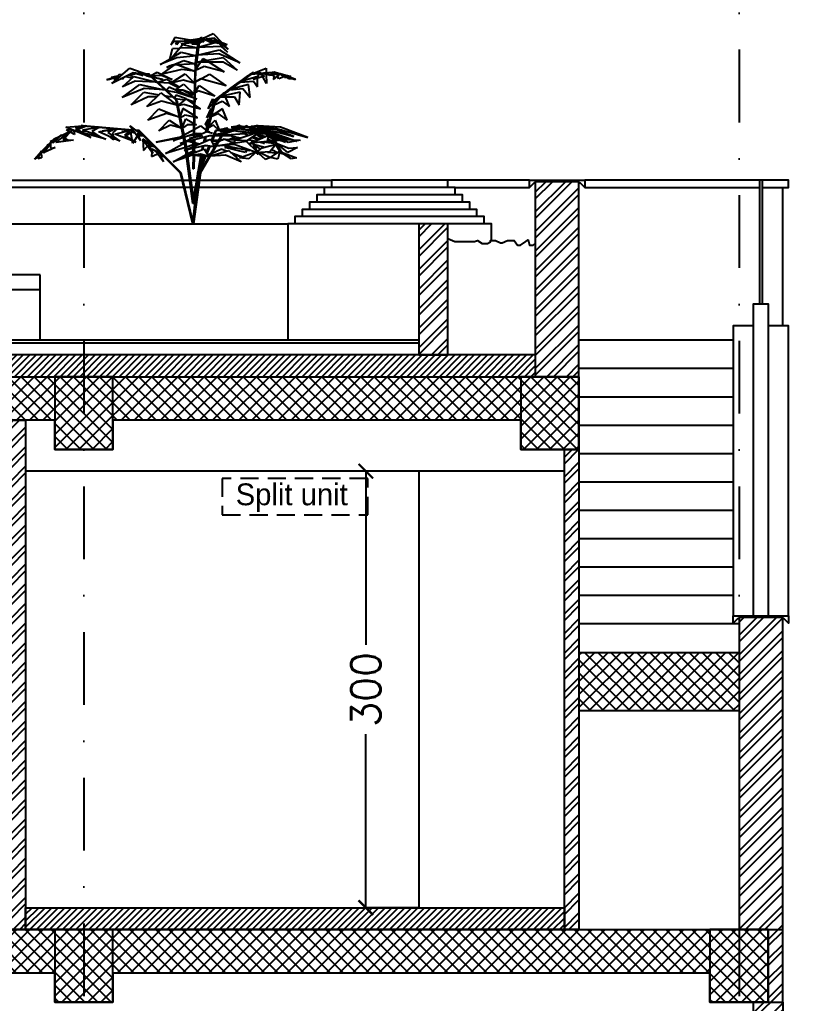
# Model space of a CAD drawing. Header units: millimetres. Extents: x 118878 to 201916, y 10986 to 20993.
# Drawn here: x 196522 to 197066, y 13277 to 13953 of the extents above; entities that cross this region are included whole.
import ezdxf

# ---------------------------------------------------------------- set-up
doc = ezdxf.new("R2010")
doc.units = ezdxf.units.MM
doc.header["$LTSCALE"] = 100
doc.linetypes.add('DASHDOT', pattern=[1, 0.5, -0.25, 0, -0.25])
doc.linetypes.add('HIDDEN2', pattern=[0.1875, 0.125, -0.0625])
for name, color, linetype in [('0-DARPUSH', 213, 'Continuous'), ('0-handrail', 135, 'Continuous'), ('0-hatch', 253, 'Continuous'), ('1', 1, 'Continuous'), ('2', 2, 'Continuous'), ('3', 3, 'Continuous'), ('4', 4, 'Continuous'), ('7', 7, 'Continuous'), ('AX', 1, 'Continuous'), ('furniture faz2', 181, 'Continuous'), ('HA', 1, 'Continuous'), ('TREE', 83, 'Continuous')]:
    doc.layers.add(name, color=color, linetype=linetype)
doc.styles.add('1', font='romans.shx')
doc.styles.add('SHEET', font='andlso.ttf')
doc.dimstyles.new('100', dxfattribs={"dimtxt": 20, "dimasz": 10, "dimexe": 0, "dimexo": 0, "dimgap": 5, "dimtad": 0, "dimdec": 0, "dimzin": 0, "dimdsep": 46, "dimtxsty": '1', "dimblk": 'ARCHTICK', "dimcen": 0, "dimclrd": 8, "dimclre": 8, "dimclrt": 2, "dimadec": 0, "dimazin": 0, "dimtfac": 1, "dimtdec": 0, "dimtofl": 0, "dimtmove": 2, "dimatfit": 3, "dimldrblk": 'ARCHTICK', "dimfxl": 1, "dimtolj": 1, "dimtzin": 0, "dimarcsym": 0})
pattern_1 = [(45, (-2102.5, -400), (-2.24506403, 2.24506403), [])]
pattern_2 = [(45, (-2102.5, -400), (-4.49012806, 4.49012806), []), (135, (-2102.5, -400), (-4.49012806, -4.49012806), [])]

# ---------------------------------------------------------------- blocks, each defined once
blk = doc.blocks.new('A$C30197449')
at = {"layer": 'TREE'}
for p, q in [((22.99, 46.34), (20.93, 44.2)), ((25.61, 45.16), (22.99, 46.34)), ((19.39, 42.59), (21.73, 44.43)), ((20.82, 44.09), (19.39, 42.59)), ((21.96, 44.34), (19.51, 41.81)), ((19.51, 41.81), (21.1, 43.2)), ((22.25, 44.75), (19.62, 43.63)), ((19.62, 43.63), (22.1, 44.58)), ((21.1, 43.2), (26.95, 42.94)), ((22.67, 44.34), (21.82, 44.05)), ((21.82, 44.05), (23.53, 44.14)), ((22.34, 44.23), (21.96, 44.34)), ((22.01, 44.66), (22.71, 45.2)), ((22.1, 44.58), (25.13, 44.94)), ((25.38, 45), (22.25, 44.75)), ((25.57, 45.05), (22.67, 44.34)), ((22.71, 45.2), (24.79, 44.96)), ((26.95, 42.94), (22.83, 44.1)), ((23.53, 44.14), (25.57, 45.05)), ((25.06, 44.92), (25.04, 44.93)), ((25.13, 44.94), (25.06, 44.92)), ((25.26, 44.9), (25.51, 44.87)), ((25.71, 45.41), (25.32, 44.32)), ((25.32, 44.32), (25.56, 44.32)), ((25.42, 44.97), (25.38, 45)), ((25.55, 44.99), (25.42, 44.97)), ((25.56, 45.02), (25.5, 45.01)), ((25.5, 45.01), (25.55, 44.99)), ((25.56, 44.32), (25.96, 45.41)), ((25.63, 44.54), (26.86, 43.78)), ((28.19, 43.75), (25.63, 44.54)), ((25.96, 45.41), (25.71, 45.41)), ((25.96, 45.39), (25.71, 45.39)), ((25.71, 45.39), (26.21, 44.95)), ((25.76, 44.84), (26.45, 44.76)), ((25.85, 45.06), (25.81, 45.03)), ((25.81, 45.03), (27.76, 44.22)), ((29.02, 44.36), (25.81, 45.03)), ((26.08, 45.06), (25.83, 45.04)), ((25.83, 45.02), (26.08, 45.06)), ((25.83, 45.04), (25.83, 45.02)), ((25.89, 45.04), (25.85, 45.06)), ((25.92, 45.04), (25.89, 45.04)), ((26.03, 44.98), (25.92, 45.04)), ((26.53, 44.88), (25.96, 45.39)), ((26.31, 44.77), (26.37, 44.32)), ((26.33, 45.1), (31.36, 44.29)), ((31.27, 44.42), (26.33, 45.1)), ((26.41, 44.05), (26.55, 43.06)), ((26.64, 44.24), (26.57, 44.7)), ((27.02, 44.52), (26.61, 44.45)), ((26.61, 44.45), (27.17, 44.46)), ((26.81, 42.99), (26.68, 43.88)), ((30.45, 43.66), (26.83, 42.88)), ((26.86, 43.78), (28.19, 43.75)), ((27.72, 44.63), (28.45, 44.75)), ((27.76, 44.22), (30.77, 43.79)), ((30.01, 44.5), (28.44, 44.48)), ((28.64, 44.78), (32.37, 45.39)), ((30.77, 43.79), (29.02, 44.36)), ((31.16, 42.77), (30.45, 43.66)), ((32.62, 44.54), (30.59, 44.51)), ((31.36, 44.29), (31.27, 44.42)), ((32.12, 44.17), (31.36, 44.29)), ((31.36, 44.29), (31.86, 43.61)), ((31.86, 43.61), (32.12, 44.17)), ((32.37, 45.39), (33.33, 43.63)), ((33.33, 43.63), (32.62, 44.54)), ((21.5, 42.42), (16.52, 39.19)), ((16.52, 39.19), (21.64, 41.43)), ((26.93, 41.09), (21.5, 42.42)), ((21.64, 41.43), (26.93, 41.09)), ((26.56, 42.95), (26.82, 41.13)), ((26.82, 42.94), (26.81, 42.99)), ((27.43, 38.56), (26.82, 42.94)), ((26.82, 41.13), (26.82, 41.09)), ((26.82, 41.09), (27.06, 39.43)), ((26.83, 42.88), (31.16, 42.77)), ((30.81, 41.82), (27.11, 40.9)), ((27.11, 40.9), (31.82, 40.46)), ((32.96, 40.56), (30.81, 41.82)), ((31.16, 42.77), (33.63, 39.73)), ((32.88, 42.73), (31.16, 42.77)), ((33.63, 39.73), (32.88, 42.73)), ((20.61, 40.52), (17.21, 37.43)), ((17.21, 37.43), (20.62, 39.42)), ((23.99, 39.39), (20.34, 37.02)), ((20.34, 37.02), (25.19, 38.36)), ((27.32, 39.38), (20.61, 40.52)), ((20.62, 39.42), (27.32, 39.38)), ((25.42, 40.32), (24.67, 39.84)), ((25.19, 38.36), (27.46, 37.32)), ((25.89, 39.63), (25.42, 40.32)), ((27.46, 37.32), (26.07, 39.38)), ((27.06, 39.43), (27.07, 39.37)), ((27.07, 39.37), (27.18, 38.56)), ((27.18, 38.55), (27.18, 38.56)), ((27.18, 38.56), (27.43, 38.56)), ((27.2, 37.71), (27.18, 38.55)), ((30.13, 39.82), (27.38, 39.01)), ((27.38, 39.01), (32.97, 38.63)), ((27.43, 38.57), (27.54, 34.48)), ((31.59, 38.72), (27.47, 37.19)), ((32.97, 38.63), (30.13, 39.82)), ((31.82, 40.46), (35.92, 38.81)), ((35.52, 36.43), (32.49, 38.65)), ((32.97, 38.63), (34.32, 38.06)), ((33.46, 38.6), (32.97, 38.63)), ((34.32, 38.06), (33.46, 38.6)), ((35.92, 38.81), (33.52, 40.22)), ((4.79, 35.98), (3, 35.28)), ((5.04, 36.11), (3.6, 35.35)), ((8.01, 36.97), (4.12, 35.89)), ((4.37, 35.89), (4.91, 36.05)), ((4.66, 35.31), (5.04, 36.11)), ((6.55, 36.41), (4.91, 35.82)), ((5.03, 36.07), (6.72, 36.55)), ((5.69, 35.9), (6.33, 36.22)), ((6.78, 36.59), (5.83, 35.79)), ((7.39, 35.93), (6.78, 36.59)), ((6.81, 36.57), (8.26, 36.97)), ((7.14, 36.61), (6.86, 36.51)), ((6.86, 36.51), (6.89, 36.48)), ((6.89, 36.48), (7.14, 36.61)), ((7.03, 36.33), (8.67, 36.44)), ((8.32, 35.2), (7.3, 36.03)), ((8.26, 36.97), (8.01, 36.97)), ((8.26, 36.96), (8.01, 36.96)), ((8.01, 36.96), (9.4, 36.83)), ((9.78, 36.85), (8.01, 36.75)), ((8.01, 36.75), (9.4, 36.11)), ((9.55, 36.84), (8.26, 36.96)), ((9.05, 36.27), (8.26, 36.14)), ((8.26, 36.14), (8.32, 35.2)), ((9.4, 36.11), (9.78, 36.85)), ((9.53, 36.34), (11.41, 36.63)), ((11.41, 36.63), (9.61, 36.51)), ((9.77, 36.82), (9.76, 36.8)), ((9.76, 36.8), (11.76, 36.62)), ((11.8, 36.64), (9.77, 36.82)), ((10.11, 36.42), (10.04, 34.16)), ((10.12, 36.76), (10.11, 36.55)), ((10.15, 37.9), (10.12, 36.8)), ((10.12, 36.8), (10.12, 36.76)), ((13.8, 36.46), (10.15, 37.9)), ((11.86, 36.66), (10.55, 35.98)), ((10.55, 35.98), (13.27, 35.17)), ((11.24, 36.35), (11.4, 36.64)), ((11.4, 36.64), (11.41, 36.63)), ((11.41, 36.63), (11.42, 36.68)), ((11.42, 36.68), (11.47, 36.77)), ((11.47, 36.77), (12.74, 36.55)), ((12.11, 35.73), (11.86, 36.66)), ((11.88, 36.61), (11.88, 36.63)), ((11.88, 36.63), (13.83, 36.45)), ((13.82, 36.43), (11.88, 36.61)), ((13.05, 36.5), (13.87, 36.36)), ((14.66, 36.02), (13.18, 36.96)), ((13.18, 36.96), (15.47, 35.2)), ((13.86, 36.43), (13.82, 36.43)), ((13.89, 36.41), (13.82, 36.41)), ((13.82, 36.41), (15.29, 35.34)), ((14.07, 36.43), (14.01, 36.44)), ((14.01, 36.44), (14.02, 36.43)), ((14.02, 36.43), (14.07, 36.43)), ((14.06, 36.41), (14.07, 36.43)), ((14.07, 36.41), (14.06, 36.41)), ((14.23, 36.3), (14.07, 36.41)), ((15.47, 35.2), (14.35, 36.11)), ((14.35, 36.11), (14.66, 36.02)), ((16.51, 34.64), (14.58, 36.03)), ((23.94, 36.5), (19.85, 33.66)), ((27.67, 34.4), (23.94, 36.5)), ((27.29, 34.62), (27.21, 37.42)), ((27.47, 37.19), (30.64, 37.59)), ((29.84, 36.52), (27.55, 34.26)), ((33.38, 34.31), (29.84, 36.52)), ((30.64, 37.59), (35.52, 36.43)), ((31.82, 30.13), (38.51, 36.41)), ((38.76, 36.41), (32.06, 30.13)), ((36.64, 36.96), (32.97, 35.2)), ((32.97, 35.2), (35.67, 36.11)), ((35.67, 36.11), (38.09, 36.02)), ((38.16, 36.1), (36.64, 36.96)), ((38.09, 35.77), (39.07, 35.98)), ((39.78, 36.45), (38.31, 35.98)), ((39.27, 36.52), (38.51, 36.43)), ((38.51, 36.43), (38.76, 36.43)), ((38.51, 36.41), (38.76, 36.41)), ((43.3, 37.9), (38.67, 36.31)), ((38.67, 36.31), (42.47, 36.77)), ((38.76, 36.43), (39.14, 36.48)), ((39.07, 35.98), (40.09, 36.48)), ((41.31, 36.58), (40.02, 36.11)), ((40.02, 36.11), (41.74, 36.53)), ((41.2, 36.61), (41.12, 36.61)), ((41.12, 36.61), (43.29, 36.35)), ((42.99, 36.5), (41.2, 36.61)), ((41.51, 36.65), (41.39, 36.6)), ((41.92, 36.57), (42.54, 36.73)), ((43.44, 36.27), (42.43, 35.93)), ((42.47, 36.77), (47.67, 34.16)), ((47.67, 34.16), (43.3, 37.9)), ((45.09, 36.38), (45.97, 36.32)), ((45.97, 36.32), (47.18, 35.2)), ((46.31, 36.01), (46.68, 35.9)), ((3, 35.28), (3.15, 35.13)), ((3.15, 35.13), (4.16, 35.64)), ((3.6, 35.35), (4.66, 35.31)), ((4.12, 35.89), (4.37, 35.89)), ((4.85, 35.68), (5.67, 35.62)), ((5.67, 35.62), (5.69, 35.9)), ((5.83, 35.79), (7.03, 35.35)), ((7.03, 35.35), (7.39, 35.93)), ((10.04, 34.16), (10.96, 35.85)), ((13.27, 35.17), (12.11, 35.73)), ((12.18, 35.71), (12.18, 35.91)), ((12.18, 35.91), (16.2, 34.67)), ((12.24, 33.37), (12.19, 35.48)), ((13.19, 34.76), (12.24, 33.37)), ((16.39, 34.54), (13.19, 34.76)), ((14.01, 30.75), (14.43, 33.98)), ((14.43, 33.98), (18.87, 32.72)), ((15.4, 35.26), (18.52, 33)), ((16.82, 34.45), (15.53, 35.22)), ((15.53, 35.22), (20.79, 31.3)), ((16.73, 34.51), (16.7, 34.52)), ((16.7, 34.52), (16.72, 34.51)), ((16.72, 34.51), (16.73, 34.51)), ((16.84, 34.29), (16.82, 34.45)), ((18.95, 32.86), (16.84, 34.4)), ((20.79, 31.3), (16.84, 34.29)), ((19.85, 33.66), (25.98, 35.33)), ((26.46, 33.68), (22.65, 31.14)), ((25.98, 35.33), (27.67, 34.4)), ((27.61, 31.74), (26.46, 33.68)), ((27.29, 34.6), (27.29, 34.62)), ((27.35, 32.19), (27.29, 34.6)), ((27.54, 34.48), (27.54, 34.46)), ((27.54, 34.46), (27.73, 27.29)), ((27.55, 34.26), (30.29, 34.97)), ((30.18, 34), (27.62, 31.61)), ((32.3, 32.55), (30.18, 34)), ((30.29, 34.97), (33.38, 34.31)), ((32.96, 34.39), (31.22, 33.31)), ((31.49, 33.12), (33.74, 34.29)), ((34.3, 35.22), (33.12, 34.49)), ((33.74, 34.29), (36.4, 34.44)), ((36.46, 34.5), (34.3, 35.22)), ((40.89, 33.98), (34.91, 32.66)), ((37.53, 35.73), (35.27, 35.17)), ((35.27, 35.17), (37.75, 35.7)), ((36.75, 34.52), (41.98, 34.76)), ((42.31, 35.91), (36.78, 34.54)), ((37.53, 35.73), (37.91, 35.86)), ((45.2, 30.75), (40.89, 33.98)), ((41.98, 34.76), (45.06, 33.37)), ((45.06, 33.37), (42.31, 35.91)), ((42.43, 35.93), (42.37, 35.87)), ((42.74, 35.52), (44.16, 35.79)), ((44.16, 35.79), (44.19, 35.89)), ((45.01, 35.48), (44.81, 35.31)), ((44.81, 35.31), (45.33, 35.33)), ((47.18, 35.2), (45.66, 35.89)), ((45.97, 35.74), (46.12, 35.49)), ((47.08, 35.7), (46.41, 35.92)), ((46.5, 35.84), (48.91, 35.13)), ((48.24, 35.28), (46.52, 35.82)), ((46.68, 35.9), (47.87, 35.62)), ((47.87, 35.62), (47.08, 35.7)), ((48.91, 35.13), (48.24, 35.28)), ((15.79, 32.99), (14.01, 30.75)), ((18.94, 32.67), (15.79, 32.99)), ((16.67, 28.99), (16.41, 32.08)), ((16.41, 32.08), (21.21, 31.02)), ((19.55, 32.47), (18.16, 33.38)), ((18.16, 33.38), (22.06, 30.37)), ((19.4, 32.35), (20.94, 31.24)), ((20.01, 32.02), (19.55, 32.47)), ((21.44, 31.06), (19.73, 32.3)), ((22.06, 30.37), (20.01, 32.02)), ((20.15, 31.27), (20.32, 31.64)), ((20.32, 31.64), (20.33, 31.67)), ((20.33, 31.67), (20.33, 31.67)), ((20.39, 31.83), (20.42, 31.89)), ((20.42, 31.89), (20.62, 31.65)), ((22.16, 30.57), (20.95, 31.38)), ((20.95, 31.38), (23.17, 29.63)), ((22.65, 31.14), (26.64, 32.44)), ((26.64, 32.44), (27.61, 31.74)), ((27.48, 27.29), (27.36, 31.92)), ((27.62, 31.61), (30.36, 32.61)), ((31.9, 32.56), (27.65, 30.67)), ((27.65, 30.6), (31.94, 32.02)), ((28.01, 31.3), (30.49, 32.59)), ((29.74, 32.37), (28.01, 31.3)), ((29.61, 30.45), (32.06, 31.38)), ((30.36, 32.61), (32.3, 32.55)), ((35.74, 31.89), (31.83, 28.88)), ((31.94, 32.02), (34.25, 32.42)), ((32.06, 31.38), (32.41, 30.71)), ((33.76, 33.38), (32.15, 32.66)), ((34.93, 31.27), (32.95, 30.94)), ((34.41, 32.58), (33.76, 33.38)), ((34.91, 32.66), (39.84, 32.99)), ((39.16, 28.59), (35.74, 31.89)), ((39.88, 32.08), (36.18, 31.47)), ((39.84, 32.99), (45.2, 30.75)), ((42.94, 28.99), (39.88, 32.08)), ((17.84, 30.99), (16.67, 28.99)), ((21.31, 30.95), (17.84, 30.99)), ((19.02, 28.59), (20.03, 30.95)), ((20.81, 29.93), (19.02, 28.59)), ((22.74, 29.01), (20.81, 29.93)), ((21.15, 31.04), (21.08, 31.13)), ((21.21, 31.02), (21.15, 31.04)), ((21.24, 30.94), (22.67, 29.28)), ((22.46, 30.13), (21.43, 30.88)), ((22.53, 30.16), (22.16, 30.57)), ((22.71, 30.13), (22.28, 30.44)), ((22.46, 30.13), (22.52, 30.13)), ((22.46, 30.13), (24.44, 22.49)), ((22.52, 30.13), (22.58, 30.13)), ((23.17, 29.63), (22.53, 30.16)), ((22.58, 30.13), (22.71, 30.13)), ((22.75, 29.99), (22.71, 30.13)), ((22.76, 29.94), (22.75, 29.99)), ((23.78, 26.01), (22.76, 29.94)), ((23.08, 30.48), (23.1, 28.76)), ((24.24, 28), (23.08, 30.48)), ((23.1, 28.76), (23.29, 29.15)), ((23.29, 29.15), (24.24, 28)), ((26.06, 28), (27.43, 28.96)), ((26.96, 30.37), (27.38, 30.56)), ((27.38, 30.52), (26.96, 30.37)), ((27.65, 30.67), (27.65, 30.6)), ((29.42, 30.39), (27.68, 29.72)), ((27.68, 29.7), (28.96, 30.06)), ((27.69, 29.16), (29.56, 30.48)), ((30.12, 29.15), (27.71, 28.46)), ((29.56, 30.48), (31.56, 28.91)), ((31.82, 30.13), (29.82, 20.15)), ((32.25, 30.54), (29.89, 30.23)), ((30.04, 20.04), (32.06, 30.13)), ((31.54, 28.81), (30.12, 29.15)), ((32.06, 30.13), (31.82, 30.13)), ((31.83, 28.88), (35.56, 29.93)), ((32.95, 30.94), (34.52, 30.95)), ((35.56, 29.93), (39.16, 28.59)), ((36.7, 30.97), (38.84, 30.99)), ((38.84, 30.99), (42.94, 28.99)), ((19.63, 25.23), (20.72, 28.06)), ((21.9, 26.89), (19.63, 25.23)), ((20.72, 28.06), (23.47, 26.21)), ((23.49, 26.12), (21.9, 26.89)), ((24.58, 25.87), (23.49, 28.09)), ((23.49, 28.09), (23.86, 25.83)), ((23.86, 25.83), (23.93, 26.54)), ((23.93, 26.54), (24.58, 25.87)), ((27.44, 28.39), (26.06, 28)), ((27.59, 21.16), (27.48, 27.29)), ((27.48, 27.29), (27.73, 27.29)), ((27.73, 27.29), (27.48, 27.29)), ((27.73, 27.29), (27.84, 21.05)), ((27.75, 26.46), (30.36, 28.09)), ((29.82, 26.54), (27.76, 26.08)), ((30.97, 25.94), (29.82, 26.54)), ((30.36, 28.09), (31.04, 26.23)), ((31.24, 25.99), (34.39, 26.89)), ((36.22, 28.06), (31.25, 26)), ((34.39, 26.89), (38.95, 25.23)), ((38.95, 25.23), (36.22, 28.06)), ((22.51, 25.25), (21.48, 22.7)), ((21.48, 22.7), (22.9, 24.01)), ((24.14, 23.63), (22.51, 25.25)), ((22.9, 24.01), (24.19, 23.43)), ((23.78, 25.98), (23.78, 26.01)), ((24.69, 22.47), (23.78, 25.98)), ((24.93, 24.12), (24.16, 25.56)), ((24.16, 25.56), (24.54, 23.18)), ((24.54, 23.18), (24.54, 24.17)), ((24.54, 24.17), (24.93, 24.12)), ((26.83, 25.87), (27.49, 26.28)), ((27.49, 26.02), (26.83, 25.87)), ((27.52, 24.35), (27.09, 24.12)), ((27.09, 24.12), (27.52, 24.13)), ((29.7, 25.56), (27.79, 24.51)), ((27.79, 24.13), (29.35, 24.17)), ((29.35, 24.17), (30.45, 23.34)), ((30.5, 23.56), (29.7, 25.56)), ((33.72, 25.25), (30.71, 23.31)), ((30.71, 23.31), (33.36, 24.01)), ((31.25, 26), (31.24, 25.99)), ((33.36, 24.01), (36.28, 22.7)), ((36.28, 22.7), (33.72, 25.25)), ((0, 21.05), (6.65, 23.55)), ((7.55, 23.26), (0, 21.05)), ((3.39, 21.28), (7.61, 22.93)), ((7.83, 22.52), (3.39, 21.28)), ((9.15, 22.43), (3.57, 20.45)), ((3.88, 20.47), (8.95, 21.85)), ((4.78, 19.84), (10.18, 22.28)), ((10.25, 22.34), (5.45, 20.55)), ((9.1, 22.69), (5.97, 22)), ((6.65, 23.55), (12.13, 23.86)), ((12.09, 23.82), (7.55, 23.26)), ((7.61, 22.93), (11.39, 23.25)), ((11.06, 22.99), (7.83, 22.52)), ((12.25, 23.94), (8.29, 20.75)), ((8.37, 22.16), (8.65, 22.34)), ((8.54, 20.75), (9.57, 21.58)), ((8.65, 22.34), (9.02, 22.38)), ((8.72, 21.61), (9.88, 22.04)), ((11.05, 22.98), (9.1, 22.69)), ((10.52, 22.56), (9.15, 22.43)), ((9.57, 21.62), (9.9, 20.07)), ((13.92, 19.69), (9.57, 21.62)), ((9.57, 21.58), (9.61, 21.61)), ((9.61, 21.61), (12.49, 23.94)), ((9.64, 21.63), (10.17, 21.85)), ((9.68, 22.05), (10.01, 22.14)), ((10.02, 22.51), (10.55, 22.58)), ((10.17, 21.85), (12.05, 22.06)), ((11.36, 21.62), (10.29, 21.3)), ((10.34, 22.2), (10.49, 22.26)), ((10.39, 22.24), (10.34, 22.2)), ((11.52, 22.4), (10.39, 22.24)), ((10.39, 21.26), (12.3, 21.68)), ((10.82, 22.58), (11.19, 22.62)), ((11.14, 22.65), (10.85, 22.61)), ((10.98, 22.76), (14.83, 20.27)), ((16.54, 20.89), (10.98, 22.76)), ((11.19, 22.62), (11.14, 22.65)), ((11.27, 22.66), (13.76, 22.98)), ((16.13, 23.08), (11.36, 22.63)), ((12.47, 21.79), (11.36, 21.62)), ((12.42, 21.77), (11.36, 20.84)), ((11.37, 23.02), (14.08, 23.43)), ((11.38, 23.03), (14.52, 23.49)), ((14.44, 23.51), (11.68, 23.28)), ((16.23, 23.05), (11.9, 22.45)), ((12.49, 23.94), (12.25, 23.94)), ((12.5, 23.92), (12.25, 23.92)), ((12.25, 23.92), (13.77, 23.69)), ((12.39, 23.85), (12.53, 23.87)), ((12.51, 23.88), (12.41, 23.87)), ((13.4, 23.78), (12.5, 23.92)), ((12.53, 23.87), (12.51, 23.88)), ((14.29, 23.55), (12.7, 23.36)), ((12.81, 22.15), (12.84, 22.16)), ((12.82, 22.14), (17.82, 22.7)), ((12.84, 22.16), (13.4, 22.65)), ((13.43, 21.94), (18.01, 22.66)), ((14.89, 23.55), (13.53, 23.76)), ((13.62, 22.85), (14.3, 23.45)), ((13.99, 23.65), (15.8, 23.38)), ((14.38, 23.52), (14.37, 23.51)), ((15.47, 22.03), (14.38, 21.62)), ((14.42, 23.56), (14.4, 23.56)), ((14.42, 23.56), (14.44, 23.57)), ((14.49, 23.63), (14.75, 23.85)), ((14.51, 21.56), (14.56, 21.57)), ((14.52, 23.49), (14.56, 23.52)), ((14.55, 21.56), (15.48, 22.03)), ((14.56, 21.57), (14.55, 21.56)), ((14.56, 23.52), (15.02, 23.56)), ((15.02, 23.56), (14.63, 23.5)), ((15.09, 21.83), (14.69, 21.73)), ((14.75, 23.85), (16.05, 23.38)), ((14.8, 21.77), (14.8, 21.77)), ((17.8, 23.11), (14.94, 23.55)), ((15, 23.58), (20.01, 22.34)), ((20.36, 22.35), (15, 23.58)), ((15.28, 23.66), (17.14, 23.88)), ((17.14, 23.88), (15.4, 23.62)), ((20.76, 21.59), (15.47, 22.03)), ((16.01, 23.35), (18.11, 23.03)), ((16.03, 23.4), (16.34, 23.75)), ((16.61, 23.79), (16.23, 23.36)), ((16.25, 23.31), (16.36, 23.26)), ((16.32, 23.3), (16.3, 23.29)), ((16.36, 23.26), (16.32, 23.3)), ((16.34, 23.75), (16.38, 23.8)), ((16.77, 23.14), (16.37, 23.1)), ((16.38, 23.8), (16.51, 23.94)), ((16.45, 23.08), (16.8, 23.13)), ((16.56, 23.26), (16.46, 23.24)), ((16.48, 23.31), (18.57, 23.58)), ((16.51, 23.94), (16.75, 23.94)), ((16.76, 23.92), (16.51, 23.92)), ((16.51, 23.92), (16.85, 23.84)), ((16.72, 23.13), (16.6, 23.19)), ((16.65, 23.83), (16.61, 23.79)), ((16.68, 23.87), (16.65, 23.83)), ((18.57, 23.58), (16.7, 23.28)), ((16.77, 23.12), (16.72, 23.13)), ((16.75, 23.94), (16.74, 23.93)), ((17.01, 23.86), (16.76, 23.92)), ((16.8, 23.13), (16.77, 23.14)), ((16.83, 23.88), (16.95, 23.86)), ((16.85, 23.84), (16.89, 23.84)), ((16.89, 23.84), (18.29, 23.54)), ((16.89, 23.15), (17.01, 23.16)), ((17.01, 23.16), (16.91, 23.14)), ((17.04, 23.86), (17.01, 23.86)), ((18.44, 23.56), (17.04, 23.86)), ((17.61, 22.93), (17.37, 22.9)), ((17.48, 23.2), (19.62, 22.61)), ((17.59, 23.74), (18.64, 23.55)), ((18.24, 22.99), (17.78, 22.94)), ((17.84, 22.75), (18.11, 22.81)), ((18.47, 23.57), (17.96, 23.67)), ((18.01, 22.71), (18.33, 22.75)), ((18.01, 22.66), (18.01, 22.71)), ((18.09, 22.69), (18.06, 22.65)), ((18.06, 22.65), (20.71, 21.68)), ((18.11, 23.03), (18.07, 23.07)), ((18.07, 23.07), (20.14, 22.76)), ((18.17, 22.68), (18.09, 22.69)), ((22.52, 21.76), (18.09, 22.69)), ((18.44, 22.72), (18.17, 22.68)), ((18.27, 22.83), (18.6, 22.89)), ((18.29, 23.54), (18.33, 23.54)), ((18.4, 23.55), (18.35, 23.56)), ((18.35, 23.56), (18.4, 23.55)), ((18.5, 23.57), (18.44, 23.56)), ((18.47, 23.56), (18.47, 23.57)), ((20.37, 23.2), (18.47, 23.01)), ((18.47, 22.5), (18.67, 22.53)), ((18.52, 22.77), (18.88, 22.81)), ((20.12, 22.72), (18.61, 22.95)), ((18.93, 22.8), (18.62, 22.75)), ((18.77, 22.92), (18.78, 22.92)), ((18.83, 22.54), (19.08, 22.56)), ((18.88, 22.81), (18.93, 22.8)), ((18.92, 22.94), (20.37, 23.2)), ((19.37, 22.39), (18.98, 22.32)), ((19.13, 22.84), (19.25, 22.85)), ((19.26, 22.85), (19.16, 22.83)), ((19.25, 22.85), (19.26, 22.85)), ((19.33, 22.59), (19.61, 22.61)), ((20.3, 23.2), (19.36, 23.38)), ((19.63, 22.43), (19.48, 22.4)), ((19.66, 23.31), (20.26, 23.19)), ((19.85, 22.84), (21.3, 22.42)), ((19.86, 22.46), (20.11, 22.51)), ((19.93, 21.97), (20.61, 21.86)), ((20.15, 22.66), (19.99, 22.65)), ((20.06, 23.17), (20.14, 23.16)), ((21.58, 22.97), (20.1, 23.26)), ((20.14, 22.76), (20.12, 22.72)), ((20.12, 22.72), (20.25, 22.72)), ((20.13, 22.71), (20.12, 22.72)), ((20.18, 22.61), (20.13, 22.71)), ((20.14, 23.16), (21.54, 22.86)), ((20.26, 23.19), (20.27, 23.18)), ((20.27, 23.18), (21.55, 22.91)), ((20.33, 22.36), (20.27, 22.47)), ((20.3, 23.19), (20.3, 23.2)), ((21.57, 22.94), (20.3, 23.19)), ((20.33, 23.19), (20.37, 23.2)), ((21.57, 22.96), (20.33, 23.19)), ((20.37, 22.73), (20.37, 22.73)), ((20.37, 22.73), (20.37, 22.73)), ((20.37, 22.73), (20.4, 22.67)), ((20.42, 22.21), (20.39, 22.26)), ((20.4, 22.67), (20.47, 22.54)), ((20.45, 22.16), (20.42, 22.21)), ((26.07, 12.41), (20.45, 22.16)), ((20.47, 22.57), (20.66, 22.6)), ((21.51, 22.79), (20.51, 22.7)), ((20.55, 22.41), (20.61, 22.31)), ((20.67, 22.2), (20.7, 22.15)), ((20.7, 22.15), (20.73, 22.11)), ((20.73, 22.11), (22.55, 18.95)), ((20.82, 22.63), (21.49, 22.74)), ((20.9, 21.82), (21.76, 21.68)), ((22.44, 21.88), (21.12, 21.48)), ((21.56, 22.92), (21.2, 22.99)), ((21.36, 22.96), (21.56, 22.92)), ((21.49, 22.74), (21.54, 22.75)), ((21.54, 22.75), (22.09, 22.84)), ((21.55, 22.91), (21.56, 22.92)), ((21.56, 22.92), (21.57, 22.96)), ((22.09, 22.84), (21.59, 22.8)), ((21.59, 22.8), (21.64, 22.84)), ((21.64, 22.84), (21.77, 22.81)), ((21.95, 22.83), (21.69, 22.89)), ((21.7, 22.89), (21.7, 22.9)), ((21.99, 22.83), (21.7, 22.89)), ((21.72, 22.92), (21.74, 22.93)), ((21.77, 22.81), (21.85, 22.8)), ((21.85, 22.8), (22.22, 22.72)), ((21.99, 22.82), (21.95, 22.83)), ((22.03, 22.83), (21.99, 22.83)), ((22.47, 22.72), (21.99, 22.82)), ((22.22, 22.73), (22.47, 22.73)), ((22.22, 22.72), (22.47, 22.72)), ((22.41, 22.28), (22.22, 22.71)), ((22.49, 22.1), (22.45, 22.17)), ((22.47, 22.73), (22.69, 22.21)), ((22.51, 22.01), (22.56, 21.92)), ((22.75, 21.97), (22.57, 21.91)), ((22.72, 22.12), (22.76, 22.05)), ((23.03, 22.06), (22.89, 22.01)), ((24.57, 22.52), (23.18, 22.1)), ((24.15, 22.44), (23.76, 22.52)), ((24.4, 22.61), (24.05, 22.37)), ((24.05, 22.37), (24.09, 22.4)), ((24.1, 22.41), (24.12, 22.43)), ((24.14, 22.44), (24.15, 22.44)), ((27.69, 21.1), (24.57, 22.52)), ((26.13, 23.85), (24.62, 22.78)), ((25.95, 21.9), (27.17, 22.03)), ((27.54, 23.09), (26.13, 23.85)), ((26.51, 21.96), (26.46, 21.95)), ((26.46, 21.95), (27.57, 21.73)), ((27.04, 21.85), (26.51, 21.96)), ((26.57, 21.96), (26.54, 21.96)), ((26.54, 21.96), (27.57, 21.75)), ((27.57, 21.76), (26.57, 21.96)), ((26.62, 21.97), (26.61, 21.97)), ((26.61, 21.97), (27.57, 21.77)), ((27.57, 21.78), (26.62, 21.97)), ((26.67, 21.97), (26.66, 21.97)), ((26.66, 21.97), (27.57, 21.79)), ((27.57, 21.79), (26.67, 21.97)), ((27.57, 21.75), (27.04, 21.85)), ((27.17, 22.03), (27.56, 21.9)), ((27.57, 21.77), (27.57, 21.76)), ((30.12, 21.69), (27.82, 22.93)), ((27.83, 21.82), (30, 21.12)), ((28.45, 21.62), (27.84, 21.74)), ((27.84, 21.74), (28.43, 21.62)), ((27.84, 21.73), (28.58, 21.58)), ((28.59, 21.57), (27.84, 21.72)), ((27.84, 21.72), (27.84, 21.71)), ((27.84, 21.71), (28.74, 21.52)), ((28.7, 21.54), (27.84, 21.71)), ((27.84, 21.71), (27.84, 21.7)), ((27.84, 21.7), (28.82, 21.5)), ((28.17, 21.62), (27.84, 21.68)), ((28.91, 21.47), (28.17, 21.62)), ((28.58, 21.58), (28.59, 21.57)), ((30.78, 12.41), (41.06, 22.73)), ((41.3, 22.73), (31.03, 12.41)), ((41.47, 21.98), (40.1, 21.51)), ((43.26, 23.85), (40.18, 21.57)), ((40.18, 21.57), (41.5, 22.03)), ((40.68, 20.25), (43.26, 23.85)), ((41.5, 22.03), (40.68, 20.25)), ((41.06, 22.73), (41.3, 22.73)), ((41.12, 22.73), (41.82, 22.79)), ((41.78, 22.77), (41.3, 22.72)), ((41.82, 22.79), (41.78, 22.77)), ((41.8, 19.9), (46.94, 21.85)), ((44.6, 21.62), (41.8, 19.9)), ((42.8, 22.43), (42.07, 22.17)), ((42.44, 22.68), (44.09, 21.56)), ((43.28, 22.69), (42.52, 22.8)), ((42.54, 22.83), (54.71, 23.9)), ((54.63, 23.92), (42.56, 22.85)), ((42.73, 20.48), (43.04, 22.26)), ((46.94, 21.85), (43.08, 22.86)), ((43.08, 22.86), (44.6, 21.62)), ((44.21, 22.57), (45.27, 22.42)), ((45.27, 22.42), (45.21, 22.32)), ((45.7, 20.15), (50.8, 22.43)), ((48.66, 22.24), (45.7, 20.15)), ((46.3, 23.2), (46.31, 23.19)), ((46.31, 23.19), (46.3, 23.2)), ((46.3, 23.2), (46.36, 23.19)), ((46.36, 23.19), (46.35, 23.16)), ((46.35, 23.16), (47.48, 22.19)), ((46.93, 23.1), (46.47, 23.18)), ((50.8, 22.43), (46.83, 23.16)), ((46.83, 23.16), (48.66, 22.24)), ((47.48, 22.19), (47.34, 21.32)), ((48.32, 22.89), (50.04, 22.61)), ((49.14, 20.66), (54.51, 22.08)), ((50.04, 22.61), (50, 22.59)), ((50.58, 23.58), (50.6, 23.57)), ((50.62, 23.57), (50.58, 23.58)), ((50.6, 23.57), (50.62, 23.57)), ((50.65, 21.28), (54.81, 22.93)), ((52.55, 22.52), (50.65, 21.28)), ((50.66, 23.54), (51.74, 23)), ((50.86, 23.5), (50.7, 23.55)), ((50.81, 23.56), (50.79, 23.55)), ((50.79, 23.55), (52.55, 22.52)), ((54.81, 22.93), (50.81, 23.56)), ((52.78, 21.05), (58.85, 23.55)), ((56.49, 23.26), (52.78, 21.05)), ((54.02, 23.86), (53.97, 23.88)), ((53.97, 23.88), (54, 23.86)), ((54.06, 23.84), (54.02, 23.86)), ((56.1, 23.03), (54.06, 23.84)), ((54.11, 23.85), (55.42, 23.57)), ((55.09, 22.43), (54.17, 22.67)), ((54.68, 23.92), (54.63, 23.92)), ((54.64, 23.94), (54.77, 23.88)), ((54.89, 23.94), (54.64, 23.94)), ((54.71, 23.9), (54.68, 23.92)), ((58.85, 23.55), (54.7, 23.88)), ((54.7, 23.88), (56.49, 23.26)), ((54.89, 23.94), (55.07, 23.85)), ((54.98, 23.79), (56.31, 23.16)), ((56.42, 23.22), (55.96, 23.45)), ((56.95, 22.69), (56.75, 21.76)), ((56.75, 21.76), (57.82, 22.36)), ((56.87, 22.73), (56.95, 22.69)), ((57.07, 22.81), (58, 22.37)), ((61.68, 20.76), (57.2, 22.87)), ((57.64, 22.66), (57.51, 22.76)), ((57.51, 22.76), (57.56, 22.7)), ((58.73, 22.88), (57.74, 23.09)), ((57.74, 22.49), (59.09, 20.89)), ((57.93, 22.46), (59.57, 20.55)), ((61.27, 19.84), (57.93, 22.46)), ((58.03, 22.49), (58.73, 22.88)), ((58.11, 22.32), (61.47, 20.75)), ((59.95, 21.62), (60.04, 21.54)), ((59.95, 21.62), (60.31, 21.41)), ((5.45, 20.55), (1.87, 20.37)), ((1.87, 20.37), (4.78, 19.84)), ((2.7, 20.15), (2.82, 20.2)), ((2.84, 20.19), (2.7, 20.15)), ((7.66, 19.68), (4.61, 18.48)), ((4.81, 17.37), (7.64, 19.65)), ((9.12, 21.43), (5.42, 19.9)), ((5.42, 19.9), (8.26, 20.73)), ((8.29, 20.76), (6.16, 17.07)), ((6.68, 20.42), (6.18, 20.47)), ((6.5, 20.94), (7.14, 21.35)), ((6.61, 20.66), (7.53, 20.77)), ((6.85, 20.49), (6.73, 20.46)), ((6.73, 20.46), (6.81, 20.48)), ((6.8, 17.73), (7.73, 19.36)), ((8.03, 20.32), (7.12, 20.39)), ((7.72, 19.39), (9.19, 17.54)), ((11.11, 18.5), (7.72, 19.39)), ((7.73, 19.36), (7.76, 19.4)), ((7.76, 19.4), (8.54, 20.76)), ((8.22, 19.69), (9.86, 20.19)), ((10.85, 19.98), (8.22, 19.69)), ((8.29, 20.76), (8.29, 20.76)), ((8.29, 20.75), (8.54, 20.75)), ((8.61, 20.27), (8.29, 20.3)), ((8.54, 20.76), (8.54, 20.75)), ((9.76, 20.68), (8.61, 20.27)), ((8.66, 20.83), (9.66, 21.13)), ((9.29, 21.02), (9.67, 21.1)), ((9.9, 20.07), (13.92, 19.69)), ((13.28, 19.39), (10.41, 18.68)), ((11.24, 19.94), (10.54, 19.59)), ((10.54, 19.59), (11.82, 19.88)), ((12.11, 21.51), (10.84, 21.06)), ((11.2, 20.9), (11.51, 20.98)), ((11.49, 20.96), (11.21, 20.9)), ((11.47, 18.24), (13.28, 19.39)), ((11.51, 20.98), (11.49, 20.96)), ((11.77, 20.64), (13.33, 21.23)), ((12.25, 20.43), (13.56, 21.08)), ((12.32, 17.62), (12.98, 19.19)), ((15, 20.17), (12.33, 17.59)), ((12.59, 17.38), (17.87, 19.33)), ((13.45, 19.72), (12.71, 17.97)), ((12.93, 20.13), (14.49, 20.49)), ((13.04, 19.34), (13.21, 19.74)), ((13.3, 19.97), (13.41, 20.23)), ((13.69, 20.29), (13.51, 19.88)), ((14.04, 19.27), (13.8, 19.69)), ((13.8, 19.69), (14.29, 19.5)), ((14.83, 20.27), (20.01, 20.52)), ((22.27, 18.98), (15, 20.17)), ((16.44, 20.92), (18.89, 21.48)), ((20.01, 20.52), (16.54, 20.89)), ((16.97, 21.03), (17.16, 20.83)), ((18.09, 19.84), (17.57, 20.39)), ((18.95, 20.64), (17.86, 21.23)), ((17.87, 19.33), (22.29, 18.95)), ((18.09, 19.84), (18.68, 19.88)), ((18.17, 19.66), (20.35, 20.6)), ((18.89, 21.48), (20.83, 21.48)), ((20.15, 20.52), (20.02, 20.52)), ((20.35, 20.6), (21.71, 19.95)), ((21.4, 20.48), (20.55, 20.51)), ((21.12, 21.48), (23.86, 21.48)), ((21.62, 20.1), (21.44, 20.09)), ((23.17, 20.43), (21.68, 20.48)), ((23.26, 20.22), (21.88, 20.12)), ((22.08, 19.78), (22.96, 19.36)), ((23.65, 20.6), (22.66, 18.81)), ((22.74, 21.47), (23.34, 20.05)), ((22.99, 21.47), (23.49, 20.31)), ((23.54, 20.42), (23.44, 20.42)), ((30.1, 17.91), (23.65, 20.6)), ((23.86, 21.48), (31.02, 19.59)), ((24.98, 20.38), (24.12, 20.41)), ((24.36, 20.3), (24.98, 20.35)), ((25.08, 20.01), (24.76, 21.23)), ((25.02, 21.16), (25.35, 19.9)), ((25.28, 20.37), (25.24, 20.37)), ((25.24, 20.37), (25.28, 20.37)), ((28.79, 20.86), (25.54, 21.56)), ((27.6, 19.79), (26.34, 19.48)), ((26.9, 19.25), (27.6, 19.33)), ((27.6, 20.48), (27.62, 18.95)), ((27.6, 19.33), (27.61, 19.32)), ((27.74, 21.08), (27.69, 21.1)), ((28.14, 20.89), (27.74, 21.08)), ((27.88, 18.84), (27.85, 20.42)), ((29.01, 20.12), (27.87, 19.84)), ((27.88, 19.24), (29.53, 18.72)), ((28.44, 20.76), (28.23, 20.86)), ((28.48, 20.75), (28.44, 20.76)), ((31.02, 19.59), (28.48, 20.75)), ((28.74, 21.52), (28.7, 21.54)), ((29.77, 19.91), (29.56, 18.86)), ((29.75, 19.89), (29.62, 19.96)), ((29.81, 18.86), (30.01, 19.85)), ((34.65, 17.11), (30, 19.74)), ((30.26, 21.05), (32.76, 20.25)), ((32.76, 20.25), (30.36, 21.55)), ((31.36, 21.05), (31.26, 21.07)), ((31.26, 21.07), (31.36, 21.05)), ((31.35, 21.02), (31.36, 21.05)), ((35.74, 20.15), (31.35, 21.02)), ((31.4, 20.99), (31.36, 21.01)), ((31.36, 21.01), (35.74, 20.15)), ((36.91, 19.9), (31.4, 20.99)), ((31.42, 20.98), (36.91, 19.9)), ((39.91, 20.17), (37.51, 18.91)), ((37.51, 18.91), (38.67, 19.33)), ((37.54, 18.93), (40.15, 20.6)), ((37.66, 17.11), (39.91, 20.17)), ((38.67, 19.33), (37.66, 17.11)), ((40.15, 20.6), (39.94, 17.91)), ((40.1, 21.51), (40.07, 21.48)), ((40.07, 21.48), (41.24, 21.48)), ((41.48, 21.34), (42.21, 20.17)), ((42.28, 20.07), (42.58, 19.59)), ((42.58, 19.59), (42.69, 20.23)), ((44.09, 21.56), (44.16, 21.36)), ((47.2, 20.46), (48.35, 21.33)), ((47.26, 20.84), (47.2, 20.46)), ((50.82, 21.39), (49.14, 20.66)), ((59.57, 20.55), (56.99, 20.37)), ((56.99, 20.37), (61.27, 19.84)), ((59.09, 20.89), (58.66, 20.52)), ((58.66, 20.52), (58.84, 20.5)), ((60.3, 21.29), (62, 19.69)), ((61.56, 20.67), (61.24, 20.85)), ((61.47, 20.75), (61.47, 20.76)), ((61.47, 20.76), (62.63, 19.59)), ((61.72, 20.76), (61.47, 20.76)), ((65.39, 17.07), (61.72, 20.76)), ((62, 19.69), (62.31, 19.89)), ((62.57, 20.07), (62.18, 20.29)), ((62.48, 20.01), (62.57, 20.07)), ((64.17, 17.37), (62.64, 19.69)), ((62.64, 19.69), (62.64, 18.48)), ((62.86, 19.36), (64.85, 17.37)), ((63.35, 19.12), (63.14, 19.39)), ((63.14, 19.39), (63.16, 19.32)), ((4.61, 18.48), (2.52, 18.59)), ((2.52, 18.59), (4.81, 17.37)), ((6.37, 17.44), (2.75, 16.09)), ((4.05, 15.86), (6.29, 17.29)), ((6.16, 17.07), (6.41, 17.07)), ((6.41, 17.07), (6.77, 17.7)), ((6.71, 17.57), (6.7, 17.56)), ((6.71, 17.57), (6.71, 17.57)), ((6.77, 17.74), (7.31, 15.74)), ((9.08, 16.16), (6.77, 17.74)), ((6.77, 17.7), (6.8, 17.73)), ((7.35, 17.35), (8.76, 18.06)), ((9.81, 17.5), (7.37, 17.33)), ((9.19, 17.54), (12.65, 17.33)), ((9.24, 16.16), (11.81, 17.38)), ((11.9, 17.13), (10.33, 15.74)), ((12.65, 17.33), (11.11, 18.5)), ((11.83, 17.11), (12.08, 17.35)), ((12.45, 17.34), (11.83, 17.11)), ((12.09, 17.07), (12.16, 17.22)), ((12.34, 17.07), (12.09, 17.07)), ((12.3, 17.6), (12.37, 17.64)), ((12.37, 17.64), (12.32, 17.62)), ((12.34, 17.07), (12.45, 17.33)), ((12.71, 17.42), (14.37, 15.86)), ((16.62, 16.09), (12.83, 17.47)), ((20.32, 19.12), (14.1, 17.91)), ((14.1, 17.91), (14.64, 18.14)), ((14.78, 18.03), (15.16, 17.37)), ((15.16, 17.37), (20.18, 18.59)), ((18.71, 17.41), (16.16, 16.43)), ((19.23, 17.87), (16.22, 15.11)), ((20.18, 18.59), (17.08, 18.48)), ((23.67, 16.56), (19.23, 17.87)), ((20.96, 18.26), (19.64, 17.75)), ((23.29, 17.21), (20.96, 18.26)), ((22.55, 18.95), (22.57, 18.91)), ((22.72, 18.93), (22.56, 18.95)), ((22.57, 18.91), (26.32, 12.41)), ((22.66, 18.81), (24.85, 19.13)), ((23.22, 18.89), (24.13, 18.81)), ((23.65, 17.06), (24.29, 16.76)), ((24.13, 18.81), (23.79, 18.97)), ((23.79, 18.97), (23.79, 18.97)), ((23.85, 18.82), (24.55, 17.18)), ((24.84, 19.13), (23.93, 18.91)), ((23.93, 18.91), (25.17, 19.05)), ((24.11, 18.83), (24.03, 19)), ((25.23, 18.26), (24.06, 16.38)), ((24.06, 16.38), (26.1, 16.97)), ((24.11, 18.8), (24.11, 18.83)), ((24.7, 17.41), (24.11, 18.8)), ((24.85, 19.13), (30.1, 17.91)), ((25.08, 16.47), (25.72, 16.8)), ((29.99, 16.43), (25.23, 18.26)), ((25.34, 19.01), (25.38, 18.86)), ((25.38, 18.86), (25.62, 18.86)), ((25.5, 18.16), (25.38, 18.86)), ((25.62, 18.86), (25.59, 18.95)), ((25.62, 18.86), (25.76, 18.07)), ((25.72, 16.85), (27.74, 4.97)), ((27.98, 4.97), (25.95, 16.91)), ((26.1, 16.97), (29.99, 16.43)), ((27.63, 17.79), (27.13, 17.54)), ((27.63, 18.47), (27.65, 17.34)), ((27.9, 17.24), (27.88, 18.41)), ((29.31, 17.03), (27.9, 17.8)), ((29.46, 18.05), (29.28, 16.72)), ((29.56, 18.86), (29.47, 18.18)), ((29.51, 16.62), (29.7, 17.99)), ((29.56, 18.86), (29.81, 18.86)), ((32.78, 15.11), (29.56, 16.88)), ((29.71, 18.08), (29.81, 18.86)), ((29.79, 18.64), (34.65, 17.11)), ((37.14, 17.87), (35.1, 16.47)), ((35.14, 15.11), (37.14, 17.87)), ((36.72, 16.97), (36.42, 16.87)), ((37.99, 16.43), (36.72, 16.97)), ((37.94, 18.26), (37, 17.68)), ((38.54, 19.06), (37.42, 18.82)), ((37.49, 18.9), (37.51, 18.91)), ((37.51, 18.91), (37.54, 18.93)), ((37.95, 17.76), (37.94, 18.26)), ((37.96, 17.51), (37.99, 16.43)), ((39.94, 17.91), (39.03, 18.95)), ((61.44, 18.59), (64.17, 17.37)), ((62.64, 18.48), (61.44, 18.59)), ((63.36, 18.6), (63.26, 18.95)), ((64.19, 17.33), (64.17, 17.36)), ((64.57, 17.54), (64.19, 17.33)), ((64.2, 18.02), (64.57, 17.54)), ((64.87, 17.57), (64.77, 16.09)), ((64.88, 17.58), (64.78, 17.74)), ((64.78, 17.74), (65.13, 17.33)), ((64.87, 17.57), (64.88, 17.58)), ((65.72, 15.86), (64.87, 17.57)), ((65.1, 17.12), (65.15, 17.07)), ((65.15, 17.07), (65.39, 17.07)), ((65.23, 17.06), (65.82, 16.16)), ((66.5, 15.74), (65.37, 17.06)), ((2.75, 16.09), (4.05, 15.86)), ((7.31, 15.74), (9.08, 16.16)), ((10.33, 15.74), (9.24, 16.16)), ((14.37, 15.86), (16.62, 16.09)), ((16.16, 16.43), (17.84, 16.61)), ((16.22, 15.11), (20.04, 16.75)), ((20.04, 16.75), (23.71, 16.49)), ((23.64, 16.61), (23.33, 16.66)), ((24.14, 16.53), (23.93, 16.57)), ((24.45, 16.49), (25.15, 16.38)), ((25.15, 16.38), (24.73, 16.57)), ((24.79, 16.58), (24.81, 16.54)), ((24.86, 16.42), (26.43, 12.68)), ((25.12, 16.41), (25.01, 16.65)), ((25.76, 16.54), (25.08, 16.47)), ((25.12, 16.38), (25.12, 16.41)), ((26.26, 13.68), (25.12, 16.38)), ((27.65, 16.71), (26.02, 16.56)), ((27.66, 16.74), (27.72, 13.4)), ((29.26, 16.52), (27.84, 5.78)), ((27.91, 16.71), (27.97, 13.4)), ((27.98, 4.97), (29.5, 16.49)), ((28.39, 16.65), (29.22, 16.35)), ((29.48, 16.27), (32.78, 15.11)), ((35.98, 16.73), (35.02, 16.41)), ((35.09, 16.48), (35.34, 16.63)), ((35.1, 16.47), (36, 16.75)), ((36, 16.75), (35.14, 15.11)), ((64.77, 16.09), (65.72, 15.86)), ((65.82, 16.16), (66.5, 15.74)), ((26.07, 12.41), (27.8, 0)), ((26.32, 12.41), (26.07, 12.41)), ((28.05, 0), (26.32, 12.41)), ((26.67, 12.7), (26.79, 12.41)), ((26.79, 12.41), (26.73, 12.41)), ((26.73, 12.41), (26.79, 12.41)), ((26.79, 12.41), (26.9, 11.33)), ((27.72, 13.4), (27.97, 13.4)), ((27.96, 0.67), (30.78, 12.41)), ((31.03, 12.41), (28.05, 0)), ((31.03, 12.41), (30.78, 12.41)), ((26.64, 11.46), (27.13, 6.61)), ((27.26, 7.8), (27.98, 0.74)), ((27.74, 4.97), (27.98, 4.97)), ((27.98, 0.74), (27.96, 0.67)), ((27.8, 0), (28.05, 0))]:
    blk.add_line(p, q, dxfattribs=at)
blk = doc.blocks.new('ax-elev-02')
at = {"layer": 'AX', "color": 8, "linetype": 'DASHDOT'}
for p, q in [((600, 0), (600, -1250)), ((1050, 0), (1050, -1250))]:
    blk.add_line(p, q, dxfattribs=at)
blk = doc.blocks.new('_ArchTick')
at = {"color": 0, "linetype": 'ByBlock', "const_width": 0.15}
blk.add_lwpolyline([(-0.5, -0.5), (0.5, 0.5)], dxfattribs=at)
blk = doc.blocks.new('*D126')
at = {"layer": '3', "color": 8, "lineweight": -2, "transparency": 16777216}
for p, q in [((196795.98, 13642.97), (196759.63, 13642.97)), ((196759.63, 13642.97), (196759.63, 13523.68)), ((196759.63, 13342.97), (196759.63, 13462.25)), ((196795.98, 13342.97), (196759.63, 13342.97))]:
    blk.add_line(p, q, dxfattribs=at)
at = {"layer": 'Defpoints', "color": 0, "transparency": 16777216}
for p in [(196795.98, 13642.97), (196759.63, 13342.97), (196795.98, 13342.97)]:
    blk.add_point(p, dxfattribs=at)
at = {"layer": '3', "color": 8, "lineweight": -2, "transparency": 16777216, "xscale": 10, "yscale": 10, "zscale": 10}
for p, rotation in [((196759.63, 13642.97), 90), ((196759.63, 13342.97), 270)]:
    blk.add_blockref('_ArchTick', p, dxfattribs=dict(at, rotation=rotation))
at = {"layer": '3', "color": 2, "transparency": 16777216, "insert": (196759.63, 13492.97), "char_height": 20, "attachment_point": 5, "rotation": 90, "style": '1'}
blk.add_mtext('\\A1;300', dxfattribs=at)

msp = doc.modelspace()

# ---------------------------------------------------------------- hatches: boundary and pattern name
at = {"layer": '0-hatch'}
h = msp.add_hatch(dxfattribs=at)
h.set_pattern_fill('ANSI32', color=253)
h.set_pattern_definition([(45, (195963.693, 13582.469), (-6.73519, 6.73519), []), (45, (195968.183, 13582.469), (-6.73519, 6.73519), [])])
h.paths.add_polyline_path([(195985.98, 13657.97), (195945.98, 13657.97), (195945.98, 13327.97), (195985.98, 13327.97)])
h.paths.add_polyline_path([(196525.98, 13677.97), (196515.98, 13677.97), (196515.98, 13327.97), (196525.98, 13327.97)])
h.paths.add_polyline_path([(196905.98, 13657.97), (196895.98, 13657.97), (196895.98, 13327.97), (196905.98, 13327.97)])
h.paths.add_polyline_path([(197045.98, 13542.47), (197015.98, 13542.47), (197015.98, 13327.97), (197045.98, 13327.97)])
h.paths.add_polyline_path([(197045.98, 13327.97), (197035.98, 13327.97), (197035.98, 13277.97), (197045.98, 13277.97)])
h.paths.add_polyline_path([(197045.98, 13277.97), (197035.98, 13277.97), (197025.98, 13277.97), (197025.98, 12927.97), (197045.98, 12927.97)])
h.paths.add_polyline_path([(195985.98, 13277.97), (195945.98, 13277.97), (195945.98, 12927.97), (195985.98, 12927.97)])
h.paths.add_polyline_path([(195995.98, 12927.97), (195945.98, 12927.97), (195945.98, 12862.97), (195995.98, 12862.97)])
h.paths.add_polyline_path([(197045.98, 12927.97), (197010.98, 12927.97), (197010.98, 12862.97), (197045.98, 12862.97)])
h.paths.add_polyline_path([(197345.98, 13122.97), (197330.98, 13122.97), (197330.98, 12862.97), (197345.98, 12862.97)])
h.paths.add_polyline_path([(195975.98, 13841.97), (195945.98, 13841.97), (195945.98, 13707.97), (195975.98, 13707.97)])
h.paths.add_polyline_path([(196055.98, 13812.97), (196035.98, 13812.97), (196035.98, 13722.97), (196055.98, 13722.97)])
h.paths.add_polyline_path([(196115.98, 13767.97), (196115.98, 13777.97), (196055.98, 13777.97), (196055.98, 13732.97), (196085.98, 13732.97)])
h.paths.add_polyline_path([(196245.98, 13752.97), (196215.98, 13752.97), (196215.98, 13722.97), (196245.98, 13722.97)])
h.paths.add_polyline_path([(196435.98, 13752.97), (196405.98, 13752.97), (196405.98, 13722.97), (196435.98, 13722.97)])
h.paths.add_polyline_path([(196815.98, 13812.97), (196795.98, 13812.97), (196795.98, 13722.97), (196815.98, 13722.97)])
h.paths.add_polyline_path([(196905.98, 13841.97), (196875.98, 13841.97), (196875.98, 13707.97), (196905.98, 13707.97)])
h = msp.add_hatch(dxfattribs=at)
h.set_pattern_fill('ANSI31', color=253)
h.set_pattern_definition(pattern_1)
h.paths.add_polyline_path([(196875.98, 13722.97), (195975.98, 13722.97), (195975.98, 13707.97), (196875.98, 13707.97)])
h = msp.add_hatch(dxfattribs=at)
h.set_pattern_fill('ANSI37', color=253, scale=2)
h.set_pattern_definition(pattern_2)
h.paths.add_polyline_path([(197345.98, 12862.97), (197305.98, 12862.97), (197305.98, 12812.97), (197345.98, 12812.97)])
h.paths.add_polyline_path([(197125.98, 12862.97), (196925.98, 12862.97), (196925.98, 12812.97), (197125.98, 12812.97)])
h.paths.add_polyline_path([(196665.98, 12862.97), (196465.98, 12862.97), (196465.98, 12812.97), (196665.98, 12812.97)])
h.paths.add_polyline_path([(196145.98, 12862.97), (195945.98, 12862.97), (195945.98, 12812.97), (196145.98, 12812.97)])
h.paths.add_polyline_path([(195945.98, 13277.97), (195985.98, 13277.97), (195985.98, 13327.97), (195945.98, 13327.97)])
h.paths.add_polyline_path([(196365.98, 13327.97), (197035.98, 13327.97), (197035.98, 13277.97), (196995.98, 13277.97), (196995.98, 13297.97), (196585.98, 13297.97), (196585.98, 13277.97), (196545.98, 13277.97), (196545.98, 13297.97), (196365.98, 13297.97)])
h.paths.add_polyline_path([(196905.98, 13707.97), (196905.98, 13657.97), (196865.98, 13657.97), (196865.98, 13677.97), (196585.98, 13677.97), (196585.98, 13657.97), (196545.98, 13657.97), (196545.98, 13677.97), (195985.98, 13677.97), (195985.98, 13657.97), (195945.98, 13657.97), (195945.98, 13707.97)])
h = msp.add_hatch(dxfattribs=at)
h.set_pattern_fill('ANSI37', color=253, scale=2)
h.set_pattern_definition(pattern_2)
h.paths.add_polyline_path([(197015.98, 13518.47), (196905.98, 13518.47), (196905.98, 13478.47), (197015.98, 13478.47)])
h = msp.add_hatch(dxfattribs=at)
h.set_pattern_fill('ANSI31', color=253)
h.set_pattern_definition(pattern_1)
h.paths.add_polyline_path([(197025.98, 12942.97), (195985.98, 12942.97), (195985.98, 12927.97), (197025.98, 12927.97)])
h.paths.add_polyline_path([(196895.98, 13342.97), (196525.98, 13342.97), (196525.98, 13327.97), (196895.98, 13327.97)])
h.paths.add_polyline_path([(196515.98, 13342.97), (196365.98, 13342.97), (196365.98, 13327.97), (196515.98, 13327.97)])

# ---------------------------------------------------------------- linework, layer by layer
at = {"layer": '0-DARPUSH'}
for points in [[(196875.98, 13840.97), (196874.98, 13840.97), (196871.98, 13837.97), (196871.98, 13842.97), (196909.98, 13842.97), (196909.98, 13837.97), (196906.98, 13840.97), (196905.98, 13840.97)], [(197015.98, 13541.47), (197014.98, 13541.47), (197011.98, 13538.47), (197011.98, 13543.47), (197049.98, 13543.47), (197049.98, 13538.47), (197046.98, 13541.47), (197045.98, 13541.47)]]:
    msp.add_lwpolyline(points, dxfattribs=at)
at = {"layer": '0-handrail'}
msp.add_lwpolyline([(197029.98, 13757.97), (197031.98, 13757.97), (197031.98, 13842.97), (197029.98, 13842.97)], close=True, dxfattribs=at)
msp.add_lwpolyline([(197025.98, 13543.47), (197025.98, 13757.97), (197035.98, 13757.97), (197035.98, 13543.47)], dxfattribs=at)
at = {"layer": '1'}
for p, q in [((195979.98, 13842.97), (196735.98, 13842.97)), ((196871.98, 13842.97), (196815.98, 13842.97)), ((196730.98, 13837.97), (195979.98, 13837.97)), ((196820.98, 13837.97), (196871.98, 13837.97))]:
    msp.add_line(p, q, dxfattribs=at)
for points in [[(197029.98, 13842.97), (196909.98, 13842.97)], [(196909.98, 13837.97), (197029.98, 13837.97)]]:
    msp.add_lwpolyline(points, dxfattribs=at)
at = {"layer": '2'}
for p, q in [((196815.98, 13837.97), (196735.98, 13837.97)), ((197045.98, 13742.97), (197045.98, 13837.97)), ((196825.98, 13827.97), (196725.98, 13827.97)), ((196820.98, 13832.97), (196730.98, 13832.97)), ((196830.98, 13822.97), (196720.98, 13822.97)), ((196835.98, 13817.97), (196715.98, 13817.97)), ((196055.98, 13812.97), (196705.98, 13812.97)), ((197011.98, 13732.97), (196905.98, 13732.97)), ((197011.98, 13713.47), (196905.98, 13713.47)), ((197011.98, 13693.97), (196905.98, 13693.97)), ((197011.98, 13674.47), (196905.98, 13674.47)), ((197011.98, 13654.97), (196905.98, 13654.97)), ((196795.98, 13642.97), (196795.98, 13342.97)), ((197011.98, 13635.47), (196905.98, 13635.47)), ((197011.98, 13615.97), (196905.98, 13615.97)), ((197011.98, 13596.47), (196905.98, 13596.47)), ((197011.98, 13576.97), (196905.98, 13576.97)), ((197011.98, 13557.47), (196905.98, 13557.47)), ((197015.98, 13537.97), (196905.98, 13537.97))]:
    msp.add_line(p, q, dxfattribs=at)
for points in [[(196845.98, 13812.97), (196840.98, 13812.97), (196840.98, 13817.97), (196835.98, 13817.97), (196835.98, 13822.97), (196830.98, 13822.97), (196830.98, 13827.97), (196825.98, 13827.97), (196825.98, 13832.97), (196820.98, 13832.97), (196820.98, 13837.97), (196815.98, 13837.97), (196815.98, 13842.97), (196735.98, 13842.97), (196735.98, 13837.97), (196730.98, 13837.97), (196730.98, 13832.97), (196725.98, 13832.97), (196725.98, 13827.97), (196720.98, 13827.97), (196720.98, 13822.97), (196715.98, 13822.97), (196715.98, 13817.97), (196710.98, 13817.97), (196710.98, 13812.97), (196705.98, 13812.97)], [(197031.98, 13837.97), (197049.98, 13837.97), (197049.98, 13842.97), (197031.98, 13842.97)], [(196845.98, 13801.63), (196845.98, 13812.97), (196705.98, 13812.97), (196705.98, 13732.97)]]:
    msp.add_lwpolyline(points, dxfattribs=at)
at = {"layer": '3'}
for p, q in [((196535.98, 13732.97), (196535.98, 13767.97)), ((196875.98, 13722.97), (195975.98, 13722.97))]:
    msp.add_line(p, q, dxfattribs=at)
for points in [[(196815.98, 13802.97), (196820.66, 13800.93), (196824.64, 13800.93), (196828.96, 13800.93), (196834.27, 13800.93), (196836.23, 13801.63), (196836.23, 13801.63), (196839.51, 13799.61), (196843.14, 13799.61), (196845.24, 13800.65), (196845.24, 13801.63), (196848.59, 13801.63), (196852.15, 13799.89), (196853.34, 13799.89), (196856.99, 13801.58), (196861.46, 13801.58), (196863.7, 13798.44), (196865.93, 13798.44), (196869.49, 13800.88), (196871.24, 13802.14), (196872.15, 13798.37), (196874.45, 13798.37), (196875.98, 13799.25)], [(197025.98, 13742.97), (197011.98, 13742.97), (197011.98, 13543.47)], [(197049.98, 13543.47), (197049.98, 13742.97), (197035.98, 13742.97)]]:
    msp.add_lwpolyline(points, dxfattribs=at)
for points in [[(196535.98, 13777.97), (196115.98, 13777.97), (196115.98, 13767.97), (196535.98, 13767.97)], [(196895.98, 13327.97), (196525.98, 13327.97), (196525.98, 13342.97), (196895.98, 13342.97)]]:
    msp.add_lwpolyline(points, close=True, dxfattribs=at)
at = {"layer": '4'}
for p, q in [((196795.98, 13732.97), (196435.98, 13732.97)), ((196795.98, 13730.97), (196435.98, 13730.97)), ((196895.98, 13642.97), (196525.98, 13642.97))]:
    msp.add_line(p, q, dxfattribs=at)
for points in [[(196545.98, 13657.97), (196585.98, 13657.97), (196585.98, 13707.97), (196545.98, 13707.97)], [(196865.98, 13657.97), (196905.98, 13657.97), (196905.98, 13707.97), (196865.98, 13707.97)], [(196545.98, 13277.97), (196585.98, 13277.97), (196585.98, 13327.97), (196545.98, 13327.97)], [(196995.98, 13277.97), (197035.98, 13277.97), (197035.98, 13327.97), (196995.98, 13327.97)]]:
    msp.add_lwpolyline(points, close=True, dxfattribs=at)
at = {"layer": '7'}
for p, q in [((196905.98, 13518.47), (197015.98, 13518.47)), ((196905.98, 13478.47), (197015.98, 13478.47)), ((197045.98, 13277.97), (197045.98, 13327.97))]:
    msp.add_line(p, q, dxfattribs=at)
for points in [[(196875.98, 13707.97), (196905.98, 13707.97), (196905.98, 13841.97), (196875.98, 13841.97)], [(196795.98, 13722.97), (196815.98, 13722.97), (196815.98, 13812.97), (196795.98, 13812.97)], [(196905.98, 13707.97), (196905.98, 13657.97), (196865.98, 13657.97), (196865.98, 13677.97), (196585.98, 13677.97), (196585.98, 13657.97), (196545.98, 13657.97), (196545.98, 13677.97), (195985.98, 13677.97), (195985.98, 13657.97), (195945.98, 13657.97), (195945.98, 13707.97)], [(196515.98, 13677.97), (196525.98, 13677.97), (196525.98, 13327.97), (196515.98, 13327.97)], [(196895.98, 13657.97), (196905.98, 13657.97), (196905.98, 13327.97), (196895.98, 13327.97)], [(197015.98, 13327.97), (197045.98, 13327.97), (197045.98, 13542.47), (197015.98, 13542.47)], [(197025.98, 13277.97), (197045.98, 13277.97), (197045.98, 12927.97), (197025.98, 12927.97)]]:
    msp.add_lwpolyline(points, close=True, dxfattribs=at)
msp.add_lwpolyline([(196365.98, 13327.97), (197035.98, 13327.97), (197035.98, 13277.97), (196995.98, 13277.97), (196995.98, 13297.97), (196585.98, 13297.97), (196585.98, 13277.97), (196545.98, 13277.97), (196545.98, 13297.97), (196365.98, 13297.97), (196365.98, 13327.97)], dxfattribs=at)
at = {"layer": 'furniture faz2', "linetype": 'HIDDEN2'}
msp.add_lwpolyline([(196760.98, 13612.97), (196760.98, 13637.97), (196660.98, 13637.97), (196660.98, 13612.97)], close=True, dxfattribs=at)

# ---------------------------------------------------------------- block references
at = {"layer": '3'}
msp.add_blockref('ax-elev-02', (195965.98, 14132.97), dxfattribs=at)
at = {"layer": 'HA', "color": 1, "ltscale": 0.1, "xscale": -2.822399977594614, "yscale": 2.822399977594614, "zscale": 2.822399977594614}
msp.add_blockref('A$C30197449', (196719.75, 13812.97), dxfattribs=at)

# ---------------------------------------------------------------- texts
at = {"layer": 'furniture faz2', "style": 'SHEET'}
msp.add_text('Split unit', height=15, dxfattribs=at).set_placement((196670.26, 13619.58))

# ---------------------------------------------------------------- dimensions: what is measured, and where the dimension line sits
at = {"layer": '3'}
dim = msp.add_linear_dim(base=(196759.63, 13342.97), p1=(196795.98, 13642.97), p2=(196795.98, 13342.97), angle=90, dimstyle='100', dxfattribs=at)
dim.commit()
dim.dimension.update_dxf_attribs({"geometry": '*D126', "text_midpoint": (196759.63, 13492.97)})

doc.saveas('drawing.dxf')
